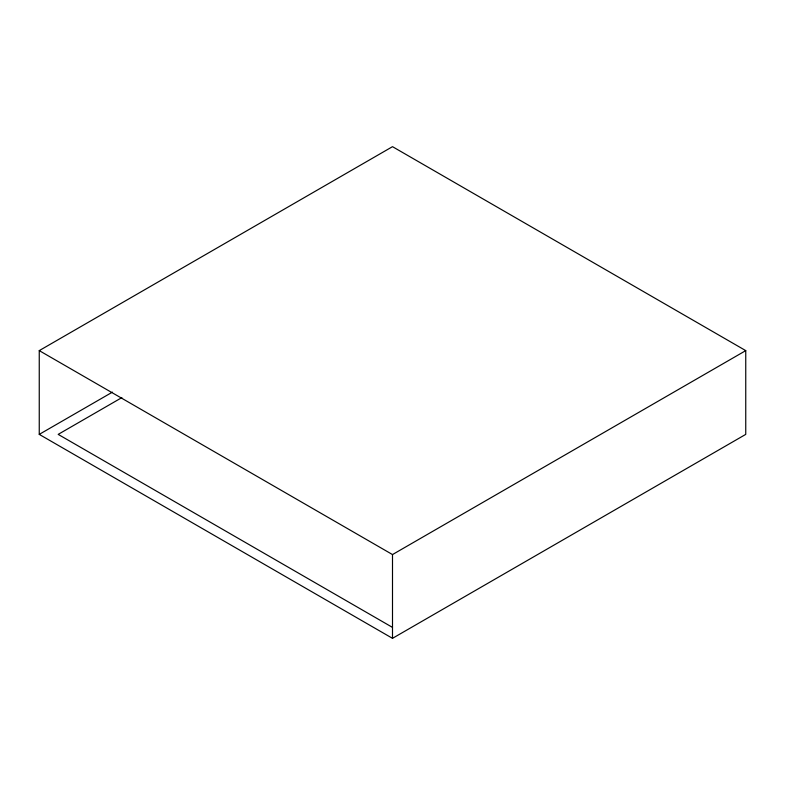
<?xml version="1.0" encoding="UTF-8"?>
<svg xmlns="http://www.w3.org/2000/svg" width="785" height="785" viewBox="0 0 785 785"><rect width="100%" height="100%" fill="white"/><g stroke="black" fill="none" stroke-linecap="round" stroke-linejoin="round"><path stroke-width="1.18" d="M39.25 350.62L392.5 146.667L745.75 350.62L745.75 434.38L392.5 638.333L39.25 434.38L39.25 350.62L392.5 554.563L745.75 350.62M39.25 434.38L112.441 392.127M121.852 397.612L58.178 434.38L392.5 627.401M392.5 554.563L392.5 638.333"/></g></svg>
